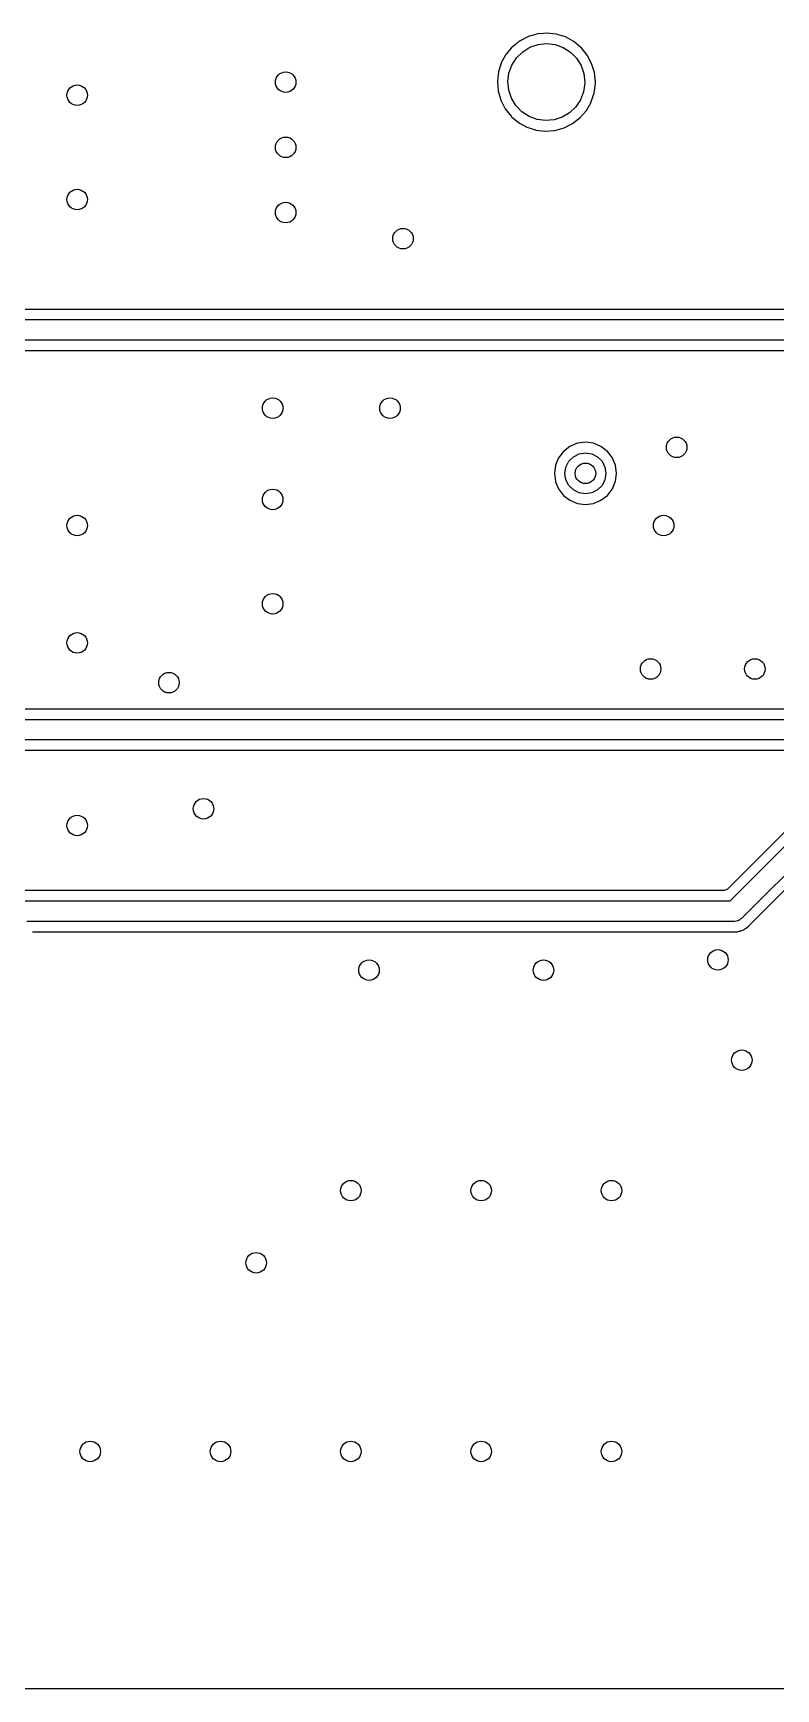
# Model space of a CAD drawing. Extents: x 3.91 to 7.47, y -4.88 to -2.92.
# Drawn here: x 5.145 to 5.715, y -4.88 to -3.61 of the extents above; entities that cross this region are included whole.
import ezdxf

# ---------------------------------------------------------------- set-up
doc = ezdxf.new("R2010")
doc.units = 0
doc.header["$MEASUREMENT"] = 0
doc.layers.add('BLACK', color=7, linetype='CONTINUOUS')

msp = doc.modelspace()

# ---------------------------------------------------------------- linework, layer by layer
at = {"layer": 'BLACK', "linetype": 'CONTINUOUS'}
for p, q in [((5.51533, -3.61827), (5.51237, -3.62065)), ((5.51794, -3.61617), (5.51533, -3.61827)), ((5.51809, -3.61605), (5.51794, -3.61617)), ((5.51794, -3.61617), (5.51794, -3.61617)), ((5.52459, -3.61265), (5.51809, -3.61605)), ((5.52477, -3.6126), (5.52459, -3.61265)), ((5.53145, -3.61063), (5.52477, -3.6126)), ((5.52477, -3.6126), (5.52477, -3.6126)), ((5.53163, -3.61058), (5.53145, -3.61063)), ((5.53145, -3.61063), (5.53145, -3.61063)), ((5.53182, -3.61056), (5.53163, -3.61058)), ((5.5365, -3.61014), (5.53182, -3.61056)), ((5.53182, -3.61056), (5.53182, -3.61056)), ((5.53233, -3.61868), (5.53888, -3.61799)), ((5.53894, -3.60992), (5.5365, -3.61014)), ((5.53888, -3.61799), (5.54542, -3.61877)), ((5.53913, -3.60994), (5.53894, -3.60992)), ((5.54605, -3.61066), (5.53913, -3.60994)), ((5.53913, -3.60994), (5.53913, -3.60994)), ((5.54624, -3.61068), (5.54605, -3.61066)), ((5.54605, -3.61066), (5.54605, -3.61066)), ((5.55325, -3.61285), (5.54624, -3.61068)), ((5.5597, -3.61634), (5.55325, -3.61285)), ((5.55985, -3.61646), (5.5597, -3.61634)), ((5.56516, -3.62086), (5.55985, -3.61646)), ((5.55985, -3.61646), (5.55985, -3.61646)), ((5.50765, -3.62627), (5.50411, -3.6327)), ((5.50777, -3.62613), (5.50765, -3.62627)), ((5.51224, -3.6208), (5.50777, -3.62613)), ((5.50777, -3.62613), (5.50777, -3.62613)), ((5.51223, -3.63439), (5.51579, -3.62885)), ((5.51237, -3.62065), (5.51224, -3.6208)), ((5.51579, -3.62885), (5.5205, -3.62425)), ((5.5205, -3.62425), (5.5261, -3.6208)), ((5.5261, -3.6208), (5.53233, -3.61868)), ((5.54542, -3.61877), (5.55162, -3.62098)), ((5.55162, -3.62098), (5.55718, -3.6245)), ((5.55718, -3.6245), (5.56182, -3.62918)), ((5.56182, -3.62918), (5.5653, -3.63476)), ((5.56536, -3.62102), (5.56516, -3.62086)), ((5.56999, -3.62671), (5.56536, -3.62102)), ((5.57344, -3.63319), (5.56999, -3.62671)), ((5.50142, -3.64392), (5.50108, -3.64699)), ((5.50187, -3.63989), (5.50142, -3.64392)), ((5.50189, -3.6397), (5.50187, -3.63989)), ((5.50187, -3.63989), (5.50187, -3.63989)), ((5.50251, -3.63777), (5.50189, -3.6397)), ((5.50406, -3.63289), (5.50251, -3.63777)), ((5.50411, -3.6327), (5.50406, -3.63289)), ((5.50406, -3.63289), (5.50406, -3.63289)), ((5.50915, -3.6471), (5.50998, -3.64057)), ((5.50998, -3.64057), (5.51223, -3.63439)), ((5.5653, -3.63476), (5.56747, -3.64098)), ((5.56747, -3.64098), (5.5682, -3.64752)), ((5.57556, -3.64021), (5.57344, -3.63319)), ((5.57628, -3.64752), (5.57556, -3.64021)), ((5.50108, -3.64699), (5.50169, -3.6543)), ((5.50169, -3.6543), (5.50174, -3.65449)), ((5.50174, -3.65449), (5.50174, -3.65449)), ((5.50174, -3.65449), (5.50213, -3.65585)), ((5.50213, -3.65585), (5.50371, -3.66136)), ((5.50979, -3.65366), (5.50915, -3.6471)), ((5.51187, -3.6599), (5.50979, -3.65366)), ((5.56727, -3.65486), (5.56494, -3.66101)), ((5.56819, -3.64834), (5.56727, -3.65486)), ((5.5682, -3.64752), (5.56819, -3.64834)), ((5.57314, -3.66247), (5.57528, -3.65603)), ((5.57528, -3.65603), (5.57534, -3.65585)), ((5.57528, -3.65603), (5.57528, -3.65603)), ((5.57534, -3.65585), (5.57626, -3.64857)), ((5.57626, -3.64857), (5.57628, -3.64752)), ((5.50371, -3.66136), (5.50707, -3.66789)), ((5.50707, -3.66789), (5.51163, -3.67364)), ((5.51528, -3.66553), (5.51187, -3.6599)), ((5.51985, -3.67027), (5.51528, -3.66553)), ((5.56129, -3.6665), (5.55653, -3.67104)), ((5.56494, -3.66101), (5.56129, -3.6665)), ((5.56461, -3.67475), (5.5694, -3.66919)), ((5.5694, -3.66919), (5.57303, -3.66281)), ((5.57303, -3.66281), (5.57314, -3.66247)), ((5.51163, -3.67364), (5.51177, -3.67376)), ((5.51177, -3.67376), (5.51177, -3.67376)), ((5.51177, -3.67376), (5.51707, -3.67827)), ((5.51707, -3.67827), (5.51707, -3.67827)), ((5.51707, -3.67827), (5.51721, -3.67839)), ((5.51721, -3.67839), (5.51738, -3.67849)), ((5.51738, -3.67849), (5.51738, -3.67849)), ((5.51738, -3.67849), (5.51856, -3.67915)), ((5.51856, -3.67915), (5.52362, -3.68197)), ((5.52536, -3.67387), (5.51985, -3.67027)), ((5.52362, -3.68197), (5.5238, -3.68203)), ((5.5238, -3.68203), (5.53042, -3.68418)), ((5.53153, -3.67617), (5.52536, -3.67387)), ((5.53806, -3.67704), (5.53153, -3.67617)), ((5.54461, -3.67644), (5.53806, -3.67704)), ((5.55087, -3.67441), (5.54461, -3.67644)), ((5.55653, -3.67104), (5.55087, -3.67441)), ((5.55244, -3.68249), (5.55865, -3.67935)), ((5.55865, -3.67935), (5.55882, -3.67927)), ((5.55865, -3.67935), (5.55865, -3.67935)), ((5.55882, -3.67927), (5.56461, -3.67475)), ((5.53042, -3.68418), (5.53042, -3.68418)), ((5.53042, -3.68418), (5.5306, -3.68424)), ((5.5306, -3.68424), (5.53789, -3.68511)), ((5.53789, -3.68511), (5.53808, -3.6851)), ((5.53808, -3.6851), (5.54501, -3.68456)), ((5.53808, -3.6851), (5.53808, -3.6851)), ((5.54501, -3.68456), (5.5452, -3.68455)), ((5.54501, -3.68456), (5.54501, -3.68456)), ((5.5452, -3.68455), (5.55227, -3.68257)), ((5.55227, -3.68257), (5.55244, -3.68249)), ((5.55244, -3.68249), (5.55244, -3.68249)), ((5.93053, -3.82175), (5.0082, -3.82175)), ((5.00212, -3.82964), (5.93541, -3.82964)), ((6.1184, -3.82549), (5.67758, -4.26631)), ((5.67971, -4.27535), (6.1308, -3.82426)), ((6.14424, -3.83308), (5.68853, -4.2888)), ((5.93867, -3.84539), (5.00212, -3.84539)), ((5.0082, -3.85328), (5.94117, -3.85328)), ((5.54802, -3.93559), (5.54564, -3.94135)), ((5.55181, -3.93066), (5.54802, -3.93559)), ((5.55675, -3.92687), (5.55181, -3.93066)), ((5.55593, -3.93826), (5.55942, -3.93478)), ((5.5625, -3.92448), (5.55675, -3.92687)), ((5.55942, -3.93478), (5.56381, -3.93254)), ((5.56867, -3.92367), (5.5625, -3.92448)), ((5.56381, -3.93254), (5.56867, -3.93177)), ((5.57485, -3.92448), (5.56867, -3.92367)), ((5.56867, -3.93177), (5.57354, -3.93254)), ((5.57354, -3.93254), (5.57793, -3.93478)), ((5.5806, -3.92687), (5.57485, -3.92448)), ((5.57793, -3.93478), (5.58142, -3.93826)), ((5.58554, -3.93066), (5.5806, -3.92687)), ((5.58933, -3.93559), (5.58554, -3.93066)), ((5.59001, -3.93725), (5.58933, -3.93559)), ((5.54564, -3.94135), (5.54483, -3.94752)), ((5.54483, -3.94752), (5.54564, -3.95369)), ((5.55293, -3.94752), (5.5537, -3.94265)), ((5.5537, -3.95238), (5.55293, -3.94752)), ((5.5537, -3.94265), (5.55593, -3.93826)), ((5.58142, -3.93826), (5.58365, -3.94265)), ((5.58365, -3.94265), (5.58442, -3.94752)), ((5.58442, -3.94752), (5.58365, -3.95238)), ((5.59171, -3.94135), (5.59001, -3.93725)), ((5.59252, -3.94752), (5.59171, -3.94135)), ((5.59171, -3.95369), (5.59252, -3.94752)), ((5.54564, -3.95369), (5.54574, -3.95392)), ((5.54574, -3.95392), (5.54582, -3.95411)), ((5.54582, -3.95411), (5.54802, -3.95944)), ((5.54802, -3.95944), (5.55181, -3.96438)), ((5.55593, -3.95677), (5.5537, -3.95238)), ((5.55942, -3.96026), (5.55593, -3.95677)), ((5.56381, -3.96249), (5.55942, -3.96026)), ((5.57793, -3.96026), (5.57354, -3.96249)), ((5.58142, -3.95677), (5.57793, -3.96026)), ((5.58365, -3.95238), (5.58142, -3.95677)), ((5.58554, -3.96438), (5.58933, -3.95944)), ((5.58933, -3.95944), (5.59153, -3.95411)), ((5.59153, -3.95411), (5.59161, -3.95392)), ((5.59161, -3.95392), (5.59171, -3.95369)), ((5.55181, -3.96438), (5.55675, -3.96817)), ((5.55675, -3.96817), (5.5625, -3.97055)), ((5.5625, -3.97055), (5.56867, -3.97136)), ((5.56867, -3.96326), (5.56381, -3.96249)), ((5.57354, -3.96249), (5.56867, -3.96326)), ((5.56867, -3.97136), (5.57485, -3.97055)), ((5.57485, -3.97055), (5.5806, -3.96817)), ((5.5806, -3.96817), (5.58554, -3.96438)), ((5.72401, -4.12827), (4.93965, -4.12827)), ((4.94215, -4.13617), (5.72889, -4.13617)), ((5.73215, -4.15191), (4.94541, -4.15191)), ((4.9503, -4.15981), (5.73465, -4.15981)), ((5.69324, -4.29525), (5.82097, -4.16752)), ((5.67483, -4.26745), (5.13433, -4.26745)), ((5.13683, -4.27535), (5.67971, -4.27535)), ((5.67544, -4.2674), (5.67483, -4.26745)), ((5.67758, -4.26631), (5.67544, -4.2674)), ((5.68297, -4.29109), (5.14009, -4.29109)), ((5.68425, -4.2908), (5.68297, -4.29109)), ((5.68556, -4.29066), (5.68425, -4.2908)), ((5.68594, -4.29042), (5.68556, -4.29066)), ((5.68639, -4.29032), (5.68594, -4.29042)), ((5.68741, -4.2895), (5.68639, -4.29032)), ((5.68853, -4.2888), (5.68741, -4.2895)), ((5.14437, -4.29904), (5.14498, -4.29899)), ((5.14498, -4.29899), (5.68547, -4.29899)), ((5.68547, -4.29899), (5.68637, -4.29869)), ((5.68637, -4.29869), (5.68697, -4.29855)), ((5.68697, -4.29855), (5.6876, -4.29845)), ((5.6876, -4.29845), (5.6879, -4.2984)), ((5.6876, -4.29845), (5.6876, -4.29845)), ((5.6879, -4.2984), (5.68875, -4.29797)), ((5.68875, -4.29797), (5.68932, -4.29774)), ((5.68932, -4.29774), (5.68993, -4.29754)), ((5.68993, -4.29754), (5.69022, -4.29744)), ((5.69022, -4.29744), (5.69099, -4.29689)), ((5.69099, -4.29689), (5.69151, -4.29657)), ((5.69151, -4.29657), (5.69235, -4.29614)), ((5.69235, -4.29614), (5.69324, -4.29525)), ((5.69324, -4.29525), (5.69324, -4.29525)), ((7.46688, -4.87962), (3.91047, -4.87962))]:
    msp.add_line(p, q, dxfattribs=at)
at = {"layer": 'BLACK'}
for centre in [(5.33867, -3.64752), (5.17867, -3.65752), (5.33867, -3.69752), (5.17867, -3.73752), (5.33867, -3.74752), (5.42867, -3.76752), (5.32867, -3.89752), (5.41867, -3.89752), (5.63867, -3.92752), (5.56867, -3.94752), (5.32867, -3.96752), (5.17867, -3.98752), (5.62867, -3.98752), (5.32867, -4.04752), (5.17867, -4.07752), (5.24907, -4.10799), (5.61867, -4.09752), (5.69867, -4.09752), (5.27559, -4.20472), (5.17867, -4.21752), (5.67033, -4.32059), (5.40261, -4.32846), (5.53647, -4.32846), (5.68867, -4.39752), (5.38867, -4.49752), (5.48867, -4.49752), (5.58867, -4.49752), (5.316, -4.55287), (5.18867, -4.69752), (5.28867, -4.69752), (5.38867, -4.69752), (5.48867, -4.69752), (5.58867, -4.69752)]:
    msp.add_circle(centre, 0.00787, dxfattribs=at)

doc.saveas('drawing.dxf')
